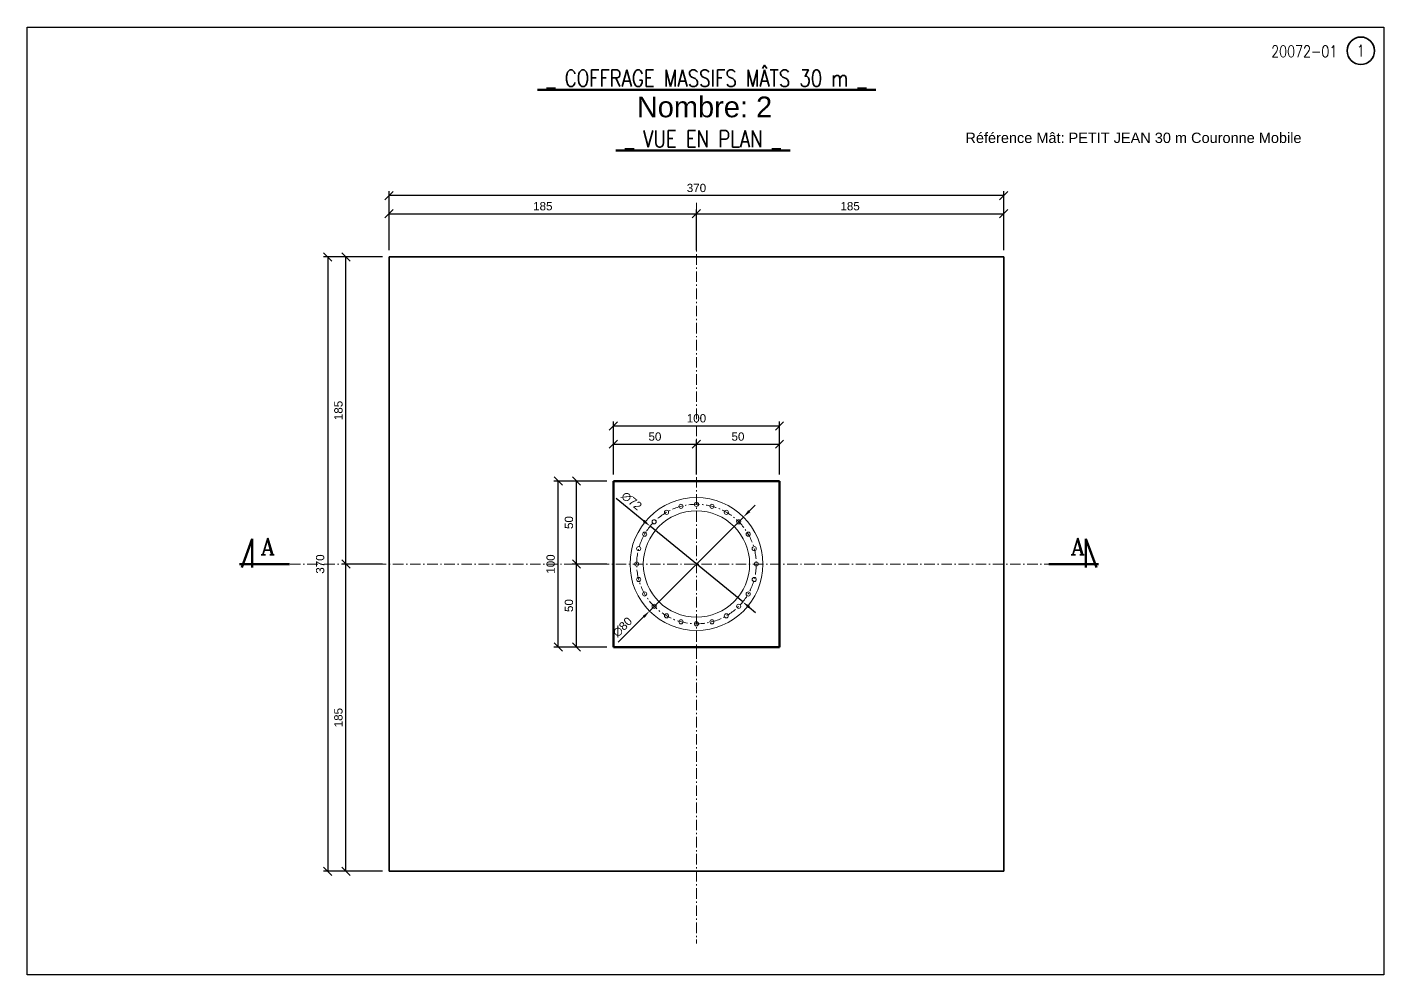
# Model space of a CAD drawing. Header units: millimetres. Extents: x 249 to 5353, y 227 to 2053.
# Drawn here: x 2086 to 2903, y 784 to 1355 of the extents above; entities that cross this region are included whole.
import ezdxf
from ezdxf.enums import TextEntityAlignment as Align

# ---------------------------------------------------------------- set-up
doc = ezdxf.new("R2010")
doc.units = ezdxf.units.MM
doc.linetypes.add('AXES', pattern=[20.64, 12.7, -3.175, 1.59, -3.175])
doc.layers.get('Defpoints').update_dxf_attribs({"color": 252})
for name, color, linetype, lineweight in [('Axes', 2, 'AXES', 18), ('Cotation', 4, 'Continuous', 20), ('Texte_normal', 7, 'Continuous', 50), ('Texte_repère', 1, 'Continuous', 35), ('Texte_titre', 3, 'Continuous', 70), ('Trait_fin_magenta', 6, 'Continuous', 18), ('Trait_moy_rouge', 1, 'Continuous', 35), ('Trait_normal', 7, 'Continuous', 50)]:
    doc.layers.add(name, color=color, linetype=linetype, lineweight=lineweight)
doc.styles.add('COMPLEX', font='complex')
doc.styles.add('ROMANS', font='romans.shx', dxfattribs={"width": 0.8})
doc.styles.get("Standard").update_dxf_attribs({"font": 'arial.ttf'})
doc.dimstyles.new('most20', dxfattribs={"dimscale": 2, "dimtxt": 2.5, "dimasz": 2.5, "dimexe": 1.3, "dimexo": 2, "dimgap": 1, "dimtad": 1, "dimdec": 1, "dimdsep": 46, "dimtxsty": 'Standard', "dimblk": 'OBLIQUE', "dimcen": 2.5, "dimclrt": 1, "dimazin": 2, "dimtfac": 1, "dimtdec": 1, "dimtix": 1, "dimtmove": 2, "dimatfit": 3, "dimfxl": 1, "dimtolj": 1, "dimtzin": 0, "dimarcsym": 0})

# ---------------------------------------------------------------- blocks, each defined once
blk = doc.blocks.new('_Oblique')
at = {"color": 0, "linetype": 'ByBlock', "lineweight": -2}
blk.add_line((-0.5, -0.5), (0.5, 0.5), dxfattribs=at)
blk = doc.blocks.new('*D57')
at = {"layer": 'Cotation', "color": 0, "lineweight": -2, "transparency": 16777216}
for p, q in [((2304.09, 1220.64), (2304.09, 1245.21)), ((2304.09, 1242.61), (2489.09, 1242.61)), ((2489.09, 1220.64), (2489.09, 1245.21))]:
    blk.add_line(p, q, dxfattribs=at)
at = {"layer": 'Defpoints', "color": 0, "transparency": 16777216}
for p in [(2489.09, 1242.61), (2304.09, 1216.64), (2489.09, 1216.64)]:
    blk.add_point(p, dxfattribs=at)
at = {"layer": 'Cotation', "color": 0, "lineweight": -2, "transparency": 16777216, "xscale": 5, "yscale": 5, "zscale": 5, "rotation": 180}
blk.add_blockref('_Oblique', (2304.09, 1242.61), dxfattribs=at)
at = {"layer": 'Cotation', "color": 0, "lineweight": -2, "transparency": 16777216, "xscale": 5, "yscale": 5, "zscale": 5}
blk.add_blockref('_Oblique', (2489.09, 1242.61), dxfattribs=at)
at = {"layer": 'Cotation', "color": 1, "transparency": 16777216, "insert": (2396.59, 1247.16), "char_height": 5, "attachment_point": 5}
blk.add_mtext('\\A1;185', dxfattribs=at)
blk = doc.blocks.new('*D58')
at = {"layer": 'Cotation', "color": 0, "lineweight": -2, "transparency": 16777216}
for p, q in [((2489.09, 1220.64), (2489.09, 1245.21)), ((2489.09, 1242.61), (2674.09, 1242.61)), ((2674.09, 1220.64), (2674.09, 1245.21))]:
    blk.add_line(p, q, dxfattribs=at)
at = {"layer": 'Defpoints', "color": 0, "transparency": 16777216}
for p in [(2674.09, 1242.61), (2489.09, 1216.64), (2674.09, 1216.64)]:
    blk.add_point(p, dxfattribs=at)
at = {"layer": 'Cotation', "color": 0, "lineweight": -2, "transparency": 16777216, "xscale": 5, "yscale": 5, "zscale": 5, "rotation": 180}
blk.add_blockref('_Oblique', (2489.09, 1242.61), dxfattribs=at)
at = {"layer": 'Cotation', "color": 0, "lineweight": -2, "transparency": 16777216, "xscale": 5, "yscale": 5, "zscale": 5}
blk.add_blockref('_Oblique', (2674.09, 1242.61), dxfattribs=at)
at = {"layer": 'Cotation', "color": 1, "transparency": 16777216, "insert": (2581.59, 1247.16), "char_height": 5, "attachment_point": 5}
blk.add_mtext('\\A1;185', dxfattribs=at)
blk = doc.blocks.new('*D59')
at = {"layer": 'Cotation', "color": 0, "lineweight": -2, "transparency": 16777216}
for p, q in [((2304.09, 1220.64), (2304.09, 1256.21)), ((2674.09, 1253.61), (2304.09, 1253.61)), ((2674.09, 1220.64), (2674.09, 1256.21))]:
    blk.add_line(p, q, dxfattribs=at)
at = {"layer": 'Defpoints', "color": 0, "transparency": 16777216}
for p in [(2304.09, 1253.61), (2304.09, 1216.64), (2674.09, 1216.64)]:
    blk.add_point(p, dxfattribs=at)
at = {"layer": 'Cotation', "color": 0, "lineweight": -2, "transparency": 16777216, "xscale": 5, "yscale": 5, "zscale": 5, "rotation": 180}
blk.add_blockref('_Oblique', (2304.09, 1253.61), dxfattribs=at)
at = {"layer": 'Cotation', "color": 0, "lineweight": -2, "transparency": 16777216, "xscale": 5, "yscale": 5, "zscale": 5}
blk.add_blockref('_Oblique', (2674.09, 1253.61), dxfattribs=at)
at = {"layer": 'Cotation', "color": 1, "transparency": 16777216, "insert": (2489.09, 1258.16), "char_height": 5, "attachment_point": 5}
blk.add_mtext('\\A1;370', dxfattribs=at)
blk = doc.blocks.new('*D60')
at = {"layer": 'Cotation', "color": 0, "lineweight": -2, "transparency": 16777216}
for p, q in [((2300.09, 1031.64), (2275.51, 1031.64)), ((2278.11, 846.64), (2278.11, 1031.64)), ((2300.09, 846.64), (2275.51, 846.64))]:
    blk.add_line(p, q, dxfattribs=at)
at = {"layer": 'Defpoints', "color": 0, "transparency": 16777216}
for p in [(2278.11, 1031.64), (2304.09, 1031.64), (2304.09, 846.64)]:
    blk.add_point(p, dxfattribs=at)
at = {"layer": 'Cotation', "color": 0, "lineweight": -2, "transparency": 16777216, "xscale": 5, "yscale": 5, "zscale": 5}
for p, rotation in [((2278.11, 1031.64), 90), ((2278.11, 846.64), 270)]:
    blk.add_blockref('_Oblique', p, dxfattribs=dict(at, rotation=rotation))
at = {"layer": 'Cotation', "color": 1, "transparency": 16777216, "insert": (2273.56, 939.14), "char_height": 5, "attachment_point": 5, "rotation": 90}
blk.add_mtext('\\A1;185', dxfattribs=at)
blk = doc.blocks.new('*D61')
at = {"layer": 'Cotation', "color": 0, "lineweight": -2, "transparency": 16777216}
for p, q in [((2300.09, 1216.64), (2275.51, 1216.64)), ((2278.11, 1031.64), (2278.11, 1216.64)), ((2300.09, 1031.64), (2275.51, 1031.64))]:
    blk.add_line(p, q, dxfattribs=at)
at = {"layer": 'Defpoints', "color": 0, "transparency": 16777216}
for p in [(2278.11, 1216.64), (2304.09, 1216.64), (2304.09, 1031.64)]:
    blk.add_point(p, dxfattribs=at)
at = {"layer": 'Cotation', "color": 0, "lineweight": -2, "transparency": 16777216, "xscale": 5, "yscale": 5, "zscale": 5}
for p, rotation in [((2278.11, 1216.64), 90), ((2278.11, 1031.64), 270)]:
    blk.add_blockref('_Oblique', p, dxfattribs=dict(at, rotation=rotation))
at = {"layer": 'Cotation', "color": 1, "transparency": 16777216, "insert": (2273.56, 1124.14), "char_height": 5, "attachment_point": 5, "rotation": 90}
blk.add_mtext('\\A1;185', dxfattribs=at)
blk = doc.blocks.new('*D62')
at = {"layer": 'Cotation', "color": 0, "lineweight": -2, "transparency": 16777216}
for p, q in [((2300.09, 1216.64), (2264.51, 1216.64)), ((2267.11, 1216.64), (2267.11, 846.64)), ((2300.09, 846.64), (2264.51, 846.64))]:
    blk.add_line(p, q, dxfattribs=at)
at = {"layer": 'Defpoints', "color": 0, "transparency": 16777216}
for p in [(2304.09, 1216.64), (2267.11, 846.64), (2304.09, 846.64)]:
    blk.add_point(p, dxfattribs=at)
at = {"layer": 'Cotation', "color": 0, "lineweight": -2, "transparency": 16777216, "xscale": 5, "yscale": 5, "zscale": 5}
for p, rotation in [((2267.11, 1216.64), 90), ((2267.11, 846.64), 270)]:
    blk.add_blockref('_Oblique', p, dxfattribs=dict(at, rotation=rotation))
at = {"layer": 'Cotation', "color": 1, "transparency": 16777216, "insert": (2262.56, 1031.64), "char_height": 5, "attachment_point": 5, "rotation": 90}
blk.add_mtext('\\A1;370', dxfattribs=at)
blk = doc.blocks.new('*D55')
at = {"layer": 'Cotation', "color": 0, "lineweight": -2, "transparency": 16777216}
for p, q in [((2440.67, 1071.24), (2457.35, 1057.6)), ((2516.95, 1008.84), (2461.22, 1054.43)), ((2520.82, 1005.67), (2524.69, 1002.51))]:
    blk.add_line(p, q, dxfattribs=at)
at = {"layer": 'Cotation', "color": 0, "transparency": 16777216}
for points in [[(2457.88, 1058.24), (2456.83, 1056.95), (2461.22, 1054.43)], [(2521.35, 1006.32), (2520.29, 1005.03), (2516.95, 1008.84)]]:
    blk.add_solid(points, dxfattribs=at)
at = {"layer": 'Defpoints', "color": 0, "transparency": 16777216}
for p in [(2461.22, 1054.43), (2516.95, 1008.84)]:
    blk.add_point(p, dxfattribs=at)
at = {"layer": 'Cotation', "color": 1, "transparency": 16777216, "insert": (2450.05, 1069.63), "char_height": 5, "attachment_point": 5, "rotation": 320.71358}
blk.add_mtext('\\A1;∅72', dxfattribs=at)
blk = doc.blocks.new('*D56')
at = {"layer": 'Cotation', "color": 0, "lineweight": -2, "transparency": 16777216}
for p, q in [((2520.88, 1063.48), (2524.41, 1067.02)), ((2517.34, 1059.95), (2460.83, 1003.33)), ((2442.05, 984.51), (2457.3, 999.79))]:
    blk.add_line(p, q, dxfattribs=at)
at = {"layer": 'Cotation', "color": 0, "transparency": 16777216}
for points in [[(2520.29, 1064.07), (2521.47, 1062.9), (2517.34, 1059.95)], [(2456.71, 1000.37), (2457.89, 999.2), (2460.83, 1003.33)]]:
    blk.add_solid(points, dxfattribs=at)
at = {"layer": 'Defpoints', "color": 0, "transparency": 16777216}
for p in [(2517.34, 1059.95), (2460.83, 1003.33)]:
    blk.add_point(p, dxfattribs=at)
at = {"layer": 'Cotation', "color": 1, "transparency": 16777216, "insert": (2444.58, 993.69), "char_height": 5, "attachment_point": 5, "rotation": 45.05247}
blk.add_mtext('\\A1;∅80', dxfattribs=at)
blk = doc.blocks.new('Coupe_horizontale_bas')
at = {"layer": 'Texte_titre'}
for p, q in [((-143.7, -10), (-112, 76)), ((-112, -10), (-112, 76)), ((0, 0), (-150, 0))]:
    blk.add_line(p, q, dxfattribs=at)
at = {"layer": 'Texte_titre', "style": 'COMPLEX'}
blk.add_attdef('N°', text='', height=50, dxfattribs=at).set_placement((-87, 53), align=Align.MIDDLE_LEFT)
blk = doc.blocks.new('*D161')
at = {"layer": 'Cotation', "color": 0, "lineweight": -2, "transparency": 16777216}
for p, q in [((2439.09, 1085.64), (2439.09, 1106.45)), ((2439.09, 1103.85), (2489.09, 1103.85)), ((2489.09, 1085.64), (2489.09, 1106.45))]:
    blk.add_line(p, q, dxfattribs=at)
at = {"layer": 'Defpoints', "color": 0, "transparency": 16777216}
for p in [(2489.09, 1103.85), (2439.09, 1081.64), (2489.09, 1081.64)]:
    blk.add_point(p, dxfattribs=at)
at = {"layer": 'Cotation', "color": 0, "lineweight": -2, "transparency": 16777216, "xscale": 5, "yscale": 5, "zscale": 5, "rotation": 180}
blk.add_blockref('_Oblique', (2439.09, 1103.85), dxfattribs=at)
at = {"layer": 'Cotation', "color": 0, "lineweight": -2, "transparency": 16777216, "xscale": 5, "yscale": 5, "zscale": 5}
blk.add_blockref('_Oblique', (2489.09, 1103.85), dxfattribs=at)
at = {"layer": 'Cotation', "color": 1, "transparency": 16777216, "insert": (2464.09, 1108.4), "char_height": 5, "attachment_point": 5}
blk.add_mtext('\\A1;50', dxfattribs=at)
blk = doc.blocks.new('*D162')
at = {"layer": 'Cotation', "color": 0, "lineweight": -2, "transparency": 16777216}
for p, q in [((2439.09, 1085.64), (2439.09, 1117.45)), ((2439.09, 1114.85), (2539.09, 1114.85)), ((2539.09, 1085.64), (2539.09, 1117.45))]:
    blk.add_line(p, q, dxfattribs=at)
at = {"layer": 'Defpoints', "color": 0, "transparency": 16777216}
for p in [(2539.09, 1114.85), (2439.09, 1081.64), (2539.09, 1081.64)]:
    blk.add_point(p, dxfattribs=at)
at = {"layer": 'Cotation', "color": 0, "lineweight": -2, "transparency": 16777216, "xscale": 5, "yscale": 5, "zscale": 5, "rotation": 180}
blk.add_blockref('_Oblique', (2439.09, 1114.85), dxfattribs=at)
at = {"layer": 'Cotation', "color": 0, "lineweight": -2, "transparency": 16777216, "xscale": 5, "yscale": 5, "zscale": 5}
blk.add_blockref('_Oblique', (2539.09, 1114.85), dxfattribs=at)
at = {"layer": 'Cotation', "color": 1, "transparency": 16777216, "insert": (2489.09, 1119.4), "char_height": 5, "attachment_point": 5}
blk.add_mtext('\\A1;100', dxfattribs=at)
blk = doc.blocks.new('*D163')
at = {"layer": 'Cotation', "color": 0, "lineweight": -2, "transparency": 16777216}
for p, q in [((2489.09, 1085.64), (2489.09, 1106.45)), ((2489.09, 1103.85), (2539.09, 1103.85)), ((2539.09, 1085.64), (2539.09, 1106.45))]:
    blk.add_line(p, q, dxfattribs=at)
at = {"layer": 'Defpoints', "color": 0, "transparency": 16777216}
for p in [(2539.09, 1103.85), (2489.09, 1081.64), (2539.09, 1081.64)]:
    blk.add_point(p, dxfattribs=at)
at = {"layer": 'Cotation', "color": 0, "lineweight": -2, "transparency": 16777216, "xscale": 5, "yscale": 5, "zscale": 5, "rotation": 180}
blk.add_blockref('_Oblique', (2489.09, 1103.85), dxfattribs=at)
at = {"layer": 'Cotation', "color": 0, "lineweight": -2, "transparency": 16777216, "xscale": 5, "yscale": 5, "zscale": 5}
blk.add_blockref('_Oblique', (2539.09, 1103.85), dxfattribs=at)
at = {"layer": 'Cotation', "color": 1, "transparency": 16777216, "insert": (2514.09, 1108.4), "char_height": 5, "attachment_point": 5}
blk.add_mtext('\\A1;50', dxfattribs=at)
blk = doc.blocks.new('*D164')
at = {"layer": 'Cotation', "color": 0, "lineweight": -2, "transparency": 16777216}
for p, q in [((2435.09, 1031.64), (2414.28, 1031.64)), ((2416.88, 981.64), (2416.88, 1031.64)), ((2435.09, 981.64), (2414.28, 981.64))]:
    blk.add_line(p, q, dxfattribs=at)
at = {"layer": 'Defpoints', "color": 0, "transparency": 16777216}
for p in [(2416.88, 1031.64), (2439.09, 1031.64), (2439.09, 981.64)]:
    blk.add_point(p, dxfattribs=at)
at = {"layer": 'Cotation', "color": 0, "lineweight": -2, "transparency": 16777216, "xscale": 5, "yscale": 5, "zscale": 5}
for p, rotation in [((2416.88, 1031.64), 90), ((2416.88, 981.64), 270)]:
    blk.add_blockref('_Oblique', p, dxfattribs=dict(at, rotation=rotation))
at = {"layer": 'Cotation', "color": 1, "transparency": 16777216, "insert": (2412.32, 1006.64), "char_height": 5, "attachment_point": 5, "rotation": 90}
blk.add_mtext('\\A1;50', dxfattribs=at)
blk = doc.blocks.new('*D165')
at = {"layer": 'Cotation', "color": 0, "lineweight": -2, "transparency": 16777216}
for p, q in [((2435.09, 1081.64), (2403.28, 1081.64)), ((2405.88, 981.64), (2405.88, 1081.64)), ((2435.09, 981.64), (2403.28, 981.64))]:
    blk.add_line(p, q, dxfattribs=at)
at = {"layer": 'Defpoints', "color": 0, "transparency": 16777216}
for p in [(2405.88, 1081.64), (2439.09, 1081.64), (2439.09, 981.64)]:
    blk.add_point(p, dxfattribs=at)
at = {"layer": 'Cotation', "color": 0, "lineweight": -2, "transparency": 16777216, "xscale": 5, "yscale": 5, "zscale": 5}
for p, rotation in [((2405.88, 1081.64), 90), ((2405.88, 981.64), 270)]:
    blk.add_blockref('_Oblique', p, dxfattribs=dict(at, rotation=rotation))
at = {"layer": 'Cotation', "color": 1, "transparency": 16777216, "insert": (2401.32, 1031.64), "char_height": 5, "attachment_point": 5, "rotation": 90}
blk.add_mtext('\\A1;100', dxfattribs=at)
blk = doc.blocks.new('*D166')
at = {"layer": 'Cotation', "color": 0, "lineweight": -2, "transparency": 16777216}
for p, q in [((2435.09, 1081.64), (2414.28, 1081.64)), ((2416.88, 1031.64), (2416.88, 1081.64)), ((2435.09, 1031.64), (2414.28, 1031.64))]:
    blk.add_line(p, q, dxfattribs=at)
at = {"layer": 'Defpoints', "color": 0, "transparency": 16777216}
for p in [(2416.88, 1081.64), (2439.09, 1081.64), (2439.09, 1031.64)]:
    blk.add_point(p, dxfattribs=at)
at = {"layer": 'Cotation', "color": 0, "lineweight": -2, "transparency": 16777216, "xscale": 5, "yscale": 5, "zscale": 5}
for p, rotation in [((2416.88, 1081.64), 90), ((2416.88, 1031.64), 270)]:
    blk.add_blockref('_Oblique', p, dxfattribs=dict(at, rotation=rotation))
at = {"layer": 'Cotation', "color": 1, "transparency": 16777216, "insert": (2412.32, 1056.64), "char_height": 5, "attachment_point": 5, "rotation": 90}
blk.add_mtext('\\A1;50', dxfattribs=at)

msp = doc.modelspace()

# ---------------------------------------------------------------- linework, layer by layer
at = {"layer": 'Axes', "ltscale": 0.5}
for p, q in [((2489.09, 1249.17), (2489.09, 803.15)), ((2234.09, 1031.64), (2701.2, 1031.64))]:
    msp.add_line(p, q, dxfattribs=at)
msp.add_circle((2489.09, 1031.64), 36, dxfattribs=at)
at = {"layer": 'Defpoints'}
msp.add_lwpolyline([(2086.15, 1355.05), (2902.92, 1355.05), (2902.92, 784.18), (2086.15, 784.18)], close=True, dxfattribs=at)
at = {"layer": 'Texte_repère'}
msp.add_circle((2889.08, 1340.82), 8.25, dxfattribs=at)
at = {"layer": 'Trait_fin_magenta', "ltscale": 0.25}
for radius in [40, 32]:
    msp.add_circle((2489.09, 1031.64), radius, dxfattribs=at)
at = {"layer": 'Trait_fin_magenta'}
for centre in [(2471.09, 1062.81), (2479.77, 1066.41), (2489.09, 1067.64), (2498.4, 1066.41), (2507.09, 1062.81), (2463.63, 1057.09), (2514.54, 1057.09), (2457.91, 1049.64), (2520.26, 1049.64), (2454.31, 1040.95), (2523.86, 1040.95), (2453.09, 1031.64), (2525.09, 1031.64), (2454.31, 1022.32), (2523.86, 1022.32), (2457.91, 1013.64), (2520.26, 1013.64), (2463.63, 1006.18), (2514.54, 1006.18), (2471.09, 1000.46), (2479.77, 996.86), (2489.09, 995.64), (2498.4, 996.86), (2507.09, 1000.46)]:
    msp.add_circle(centre, 1.25, dxfattribs=at)
at = {"layer": 'Trait_moy_rouge'}
for p, q in [((2304.09, 1216.64), (2674.09, 1216.64)), ((2304.09, 846.64), (2304.09, 1216.64)), ((2674.09, 1216.64), (2674.09, 846.64)), ((2674.09, 846.64), (2304.09, 846.64))]:
    msp.add_line(p, q, dxfattribs=at)
at = {"layer": 'Trait_normal'}
for p, q in [((2439.09, 981.64), (2439.09, 1081.64)), ((2439.09, 1081.64), (2539.09, 1081.64)), ((2539.09, 1081.64), (2539.09, 981.64)), ((2439.09, 981.64), (2539.09, 981.64))]:
    msp.add_line(p, q, dxfattribs=at)

# ---------------------------------------------------------------- block references
at = {"layer": 'Cotation', "xscale": 0.2, "yscale": 0.2, "zscale": 0.2}
msp.add_blockref('Coupe_horizontale_bas', (2244.09, 1031.64), dxfattribs=at).add_auto_attribs({'N°': 'A'})
at = {"layer": 'Cotation'}
ref = msp.add_blockref('Coupe_horizontale_bas', (2701.2, 1031.64), dxfattribs=dict(at, xscale=-0.2, yscale=0.2, zscale=0.2))
ref.add_attrib('N°', 'A', dxfattribs={"layer": 'Texte_titre', "height": 10, "style": 'COMPLEX'}).set_placement((2714.32, 1042.24), align=Align.MIDDLE_LEFT)

# ---------------------------------------------------------------- texts
at = {"layer": 'Cotation', "color": 1, "width": 207.9495, "attachment_point": 1}
for s, insert, char_height in [('\\A1;Nombre: 2', (2453.17, 1313.24), 12.5), ('\\A1;Référence Mât: PETIT JEAN 30 m Couronne Mobile', (2651.01, 1291.49), 6.25)]:
    msp.add_mtext(s, dxfattribs=dict(at, insert=insert, char_height=char_height))
at = {"layer": 'Texte_normal', "style": 'ROMANS', "width": 0.8}
for s, p in [('%%U _ COFFRAGE MASSIFS MÂTS 30 m _ ', (2495.16, 1319.26)), ('%%U _ VUE EN PLAN _ ', (2493, 1282.71))]:
    msp.add_text(s, height=10, dxfattribs=at).set_placement(p, align=Align.CENTER)
at = {"layer": 'Texte_repère', "style": 'ROMANS', "width": 0.8}
msp.add_text('20072-01', height=7, dxfattribs=at).set_placement((2874.91, 1334.82), align=Align.BOTTOM_RIGHT)
msp.add_text('1', height=7, dxfattribs=at).set_placement((2889.08, 1340.82), align=Align.MIDDLE_CENTER)

# ---------------------------------------------------------------- dimensions: what is measured, and where the dimension line sits
at = {"layer": 'Cotation'}
for base, p1, p2, picture, middle in [((2304.09, 1253.61), (2674.09, 1216.64), (2304.09, 1216.64), '*D59', (2489.09, 1258.16)), ((2489.09, 1242.61), (2304.09, 1216.64), (2489.09, 1216.64), '*D57', (2396.59, 1247.16)), ((2674.09, 1242.61), (2489.09, 1216.64), (2674.09, 1216.64), '*D58', (2581.59, 1247.16)), ((2539.09, 1114.85), (2439.09, 1081.64), (2539.09, 1081.64), '*D162', (2489.09, 1119.4)), ((2489.09, 1103.85), (2439.09, 1081.64), (2489.09, 1081.64), '*D161', (2464.09, 1108.4)), ((2539.09, 1103.85), (2489.09, 1081.64), (2539.09, 1081.64), '*D163', (2514.09, 1108.4))]:
    dim = msp.add_linear_dim(base=base, p1=p1, p2=p2, dimstyle='most20', dxfattribs=at)
    dim.commit()
    dim.dimension.update_dxf_attribs({"geometry": picture, "text_midpoint": middle})
for base, p1, p2, picture, middle in [((2267.11, 846.64), (2304.09, 1216.64), (2304.09, 846.64), '*D62', (2262.56, 1031.64)), ((2278.11, 1216.64), (2304.09, 1031.64), (2304.09, 1216.64), '*D61', (2273.56, 1124.14)), ((2405.88, 1081.64), (2439.09, 981.64), (2439.09, 1081.64), '*D165', (2401.32, 1031.64)), ((2416.88, 1081.64), (2439.09, 1031.64), (2439.09, 1081.64), '*D166', (2412.32, 1056.64)), ((2278.11, 1031.64), (2304.09, 846.64), (2304.09, 1031.64), '*D60', (2273.56, 939.14)), ((2416.88, 1031.64), (2439.09, 981.64), (2439.09, 1031.64), '*D164', (2412.32, 1006.64))]:
    dim = msp.add_linear_dim(base=base, p1=p1, p2=p2, angle=90, dimstyle='most20', dxfattribs=at)
    dim.commit()
    dim.dimension.update_dxf_attribs({"geometry": picture, "text_midpoint": middle})
for p1, p2, picture, middle in [((2516.95, 1008.84), (2461.22, 1054.43), '*D55', (2450.05, 1069.63)), ((2517.34, 1059.95), (2460.83, 1003.33), '*D56', (2444.58, 993.69))]:
    dim = msp.add_diameter_dim_2p(p1=p1, p2=p2, dimstyle='most20', override={"dimsah": 1}, dxfattribs=at)
    dim.commit()
    dim.dimension.update_dxf_attribs({"geometry": picture, "text_midpoint": middle})

doc.saveas('drawing.dxf')
